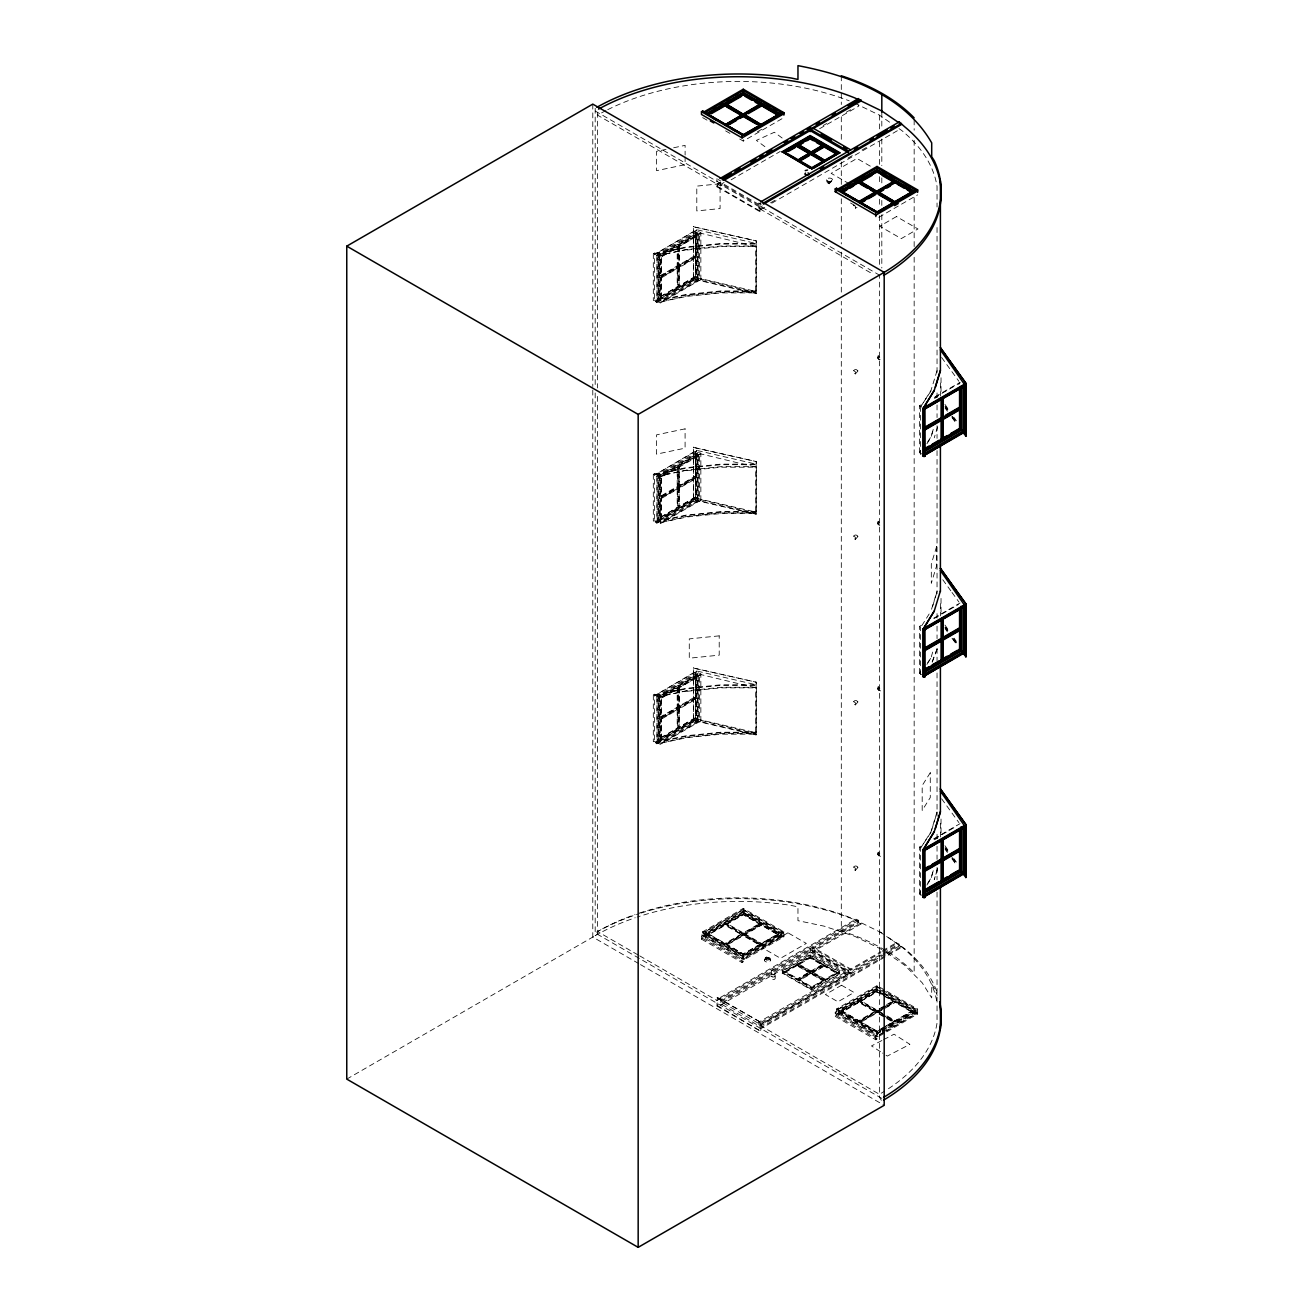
<?xml version="1.0" encoding="UTF-8"?>
<svg xmlns="http://www.w3.org/2000/svg" width="1313" height="1313" viewBox="0 0 1313 1313"><rect width="100%" height="100%" fill="white"/><g stroke="black" fill="none" stroke-linecap="round" stroke-linejoin="round"><path stroke-width="0.75" stroke-dasharray="5 3.75" d="M829.34 183.754L828.651 182.244L828.126 183.36L829.34 183.754L829.225 182.573M858.013 370.89L855.37 373.926L853.483 372.826L853.483 370.643C857.11 367.033 858.128 373.138 857.438 369.889M858.013 536.377L855.37 539.413L853.483 538.314L853.483 536.131C857.11 532.52 858.128 538.625 857.438 535.376M858.013 701.864L855.37 704.9L853.483 703.801L853.483 701.618C857.11 698.007 858.128 704.113 857.438 700.863M858.013 867.351L855.37 870.388L853.483 869.288L853.483 867.105C857.11 863.494 858.128 869.6 857.438 866.35M831.408 181.473A1.92 1.116 0 0 1 828.175 181.965A1.92 1.116 0 0 1 829.045 180.111A1.92 1.116 0 0 1 831.408 181.473C825.68 183.639 832.048 183.722 832.508 179.799A2.971 1.723 0 0 0 828.06 178.305A2.971 1.723 0 0 0 828.06 181.292A2.971 1.723 0 0 0 832.508 179.799M765.577 958.671L767.104 957.243M605.982 110.555A199.297 115.068 0 0 0 597.563 115.15L716.996 184.099L716.996 186.856L718.195 184.509L721.723 182.474M716.996 186.856L759.981 211.688L761.179 209.341L764.724 207.29M639.71 955.88L716.996 1000.506L717.587 997.404L718.195 998.717L856.043 919.116L858.636 920.38L858.636 921.48L716.996 1003.263L716.996 1006.021L718.195 1003.674L858.423 922.711L861.033 923.958L861.033 922.858L812.534 950.858L812.534 951.958L850.758 974.033L850.758 972.917L812.534 950.858M760.588 1030.492L761.179 1028.489L901.424 947.526L901.424 946.427L759.981 1028.079L759.981 1030.836L717.587 1005.676M937.039 370.643L930.999 390.404L920.807 406.57M927.749 441.874L930.999 436.737L933.74 427.759M926.912 443.761L930.999 437.295L933.74 428.317M937.613 426.84L934.265 437.787M931.541 609.248L937.039 591.293M932.64 606.212L937.039 591.851M926.912 664.411L930.999 657.944L933.198 650.198M932.181 661.752L937.613 647.49M932.23 662.228L938.171 646.209M937.039 811.943L930.999 831.703L920.807 847.87M931.541 830.456L937.039 812.501M927.749 883.173L930.999 878.036L933.74 869.058M926.912 885.06L930.999 878.594L933.74 869.616M937.613 868.139L934.265 879.644L937.613 868.681M855.37 208.439L855.37 206.256L853.483 205.156L854.435 208.34L857.044 207.47M855.37 373.926L855.37 371.743L853.483 370.643M878.2 355.774L878.2 358.564L880.629 359.959L881.121 358.859L878.2 355.774L877.576 358.925L880.629 359.959M855.37 539.413L855.37 537.23L853.483 536.131M878.2 521.261L878.2 524.051L879.415 525.331L881.121 524.347L878.2 521.261L877.576 524.412L880.629 525.446M855.37 704.9L855.37 702.718L853.483 701.618M878.2 686.732L878.2 689.538L880.629 690.933L881.121 689.817L878.2 686.732L877.576 689.899L880.629 690.933M855.37 870.388L855.37 868.205L853.483 867.105M878.2 852.219L878.2 855.026L880.629 856.421L881.121 855.305L878.2 852.219L877.576 855.387L880.629 856.421M701.47 935.004L742.075 958.441L783.877 934.314L743.273 910.861L701.47 935.004L701.47 939.14L703.85 936.103L743.273 913.339L783.877 936.793L783.877 931.82L743.273 908.383L702.668 931.82L702.668 934.314L743.273 957.751M701.47 939.14L742.075 962.577L744.455 959.54L783.877 936.793L781.481 936.793L743.273 914.734L705.048 936.793L705.048 931.82L743.273 909.761L781.481 931.82L783.877 931.82L743.273 955.273L702.668 931.82L705.048 931.82L743.273 953.895L781.481 931.82L781.481 936.793L743.273 958.851L743.273 953.895M884.092 992.168L877.035 988.098L835.232 1012.225L835.232 1016.36L837.612 1013.324L877.035 990.576L917.639 1014.013L917.639 1009.057L885.848 990.708M835.232 1016.36L875.837 1039.798L878.216 1036.778L885.077 1032.806M827.682 181.473L828.651 182.458L830.883 181.571L829.537 182.868M766.874 959.015L768.778 957.801L766.874 959.015C764.708 956.34 772.044 957.029 770.419 960.345M696.547 230.218L695.365 232.286L695.365 276.419L700.847 279.587L700.847 232.696L696.547 230.218L655.269 254.066L696.547 229.677L756.157 243.496L720.821 243.496L686.026 247.041L655.269 253.507M697.022 233.254L695.595 235.733L695.595 276.551L660.242 296.968L658.814 299.446L658.814 255.313L697.022 233.254L697.022 277.388L655.269 301.498L696.547 277.109M696.547 450.868L695.365 452.936L695.365 497.069L700.847 500.237L700.847 453.346L696.547 450.868L655.269 474.715L696.547 450.326L756.157 464.146L720.821 464.146L686.026 467.691L655.269 474.157M697.022 453.904L695.595 456.382L695.595 497.2L660.242 517.617L658.814 520.096L658.814 475.963L697.022 453.904L697.022 498.037L655.269 522.147L696.547 497.758M696.547 671.517L695.365 673.585L695.365 717.719L700.847 720.886L700.847 673.996L696.547 671.517L655.269 695.348L696.547 670.959L756.157 684.795L720.821 684.795L686.026 688.34L655.269 694.807M697.022 674.554L695.595 677.032L695.595 717.85L660.242 738.267L658.814 740.745L658.814 696.612L697.022 674.554L697.022 718.687L655.269 742.797L696.547 718.408M921.595 453.921L919.445 452.69L920.643 450.622M958.851 384.414L960.049 382.346L933.576 397.642M921.595 674.57L919.445 673.339L920.643 671.271M921.595 895.22L919.445 893.989L920.643 891.904M930.999 390.946L922.35 404.109M921.824 625.612L930.999 611.054M927.749 662.523L930.999 657.944M930.999 832.245L922.35 845.408M693.412 226.739L756.403 240.936L756.157 293.702L693.412 279.144L693.412 226.739L756.403 240.936M693.412 279.144L693.674 226.378M693.412 447.388L756.403 461.585L756.157 514.351L693.412 499.793L693.412 447.388L756.403 461.585M693.412 499.793L693.674 447.027M693.412 668.038L756.403 682.235L756.157 735.001L693.412 720.443L693.412 668.038L756.403 682.235M693.412 720.443L693.674 667.677M771.519 973.048C769.615 968.715 776.919 968.715 775.031 973.048M775.031 976.429C776.919 980.778 769.615 980.778 771.519 976.429M828.963 182.671L830.883 181.571M764.461 960.345L765.348 957.817L766.464 957.079L767.826 958.03M767.055 957.587L768.778 957.801L765.988 957.522L767.12 958.605L767.235 957.522L766.743 958.769A2.971 1.723 0 0 1 770.304 960.788A2.971 1.723 0 0 1 765.331 961.559A2.971 1.723 0 0 1 766.677 958.687L766.874 958.9M757.388 131.825L764.461 127.738M739.744 139.03L743.273 141.082L782.105 118.646M716.996 184.099L720.509 182.064M724.087 182.491L720.574 184.509L758.799 206.584L762.311 204.549M823.169 125.556L826.714 123.504M846.229 112.245L853.319 108.158M718.195 184.509L720.574 185.888L724.087 183.869M731.111 179.815L780.283 151.422M819.624 128.707L858.636 106.189L858.636 105.089M653.316 253.524L657.14 252.982L657.14 299.856L653.316 300.414L653.316 253.524L656.894 255.592L698.697 231.465L698.697 278.356L656.894 302.482L653.316 300.414M661.194 276.288L678.164 266.49L678.164 246.91L661.194 256.692L661.194 276.288L660.242 275.73L695.595 255.313L696.547 255.871L679.592 265.669L678.64 265.111L678.64 245.531L679.592 246.073L696.547 236.291L695.595 235.733M700.847 279.587L660.242 303.04L661.44 300.972L699.648 278.898L699.648 234.764L695.365 232.286L657.14 254.361L661.44 256.839L699.648 234.764L700.847 232.696L660.242 256.15L660.242 303.04L658.092 301.793L658.092 254.903M760.588 203.055L761.179 204.368L758.799 202.99L758.799 207.963L762.311 205.928M759.981 211.688L759.981 208.931L763.51 206.896M770.55 202.826L775.835 199.773M847.985 158.118L855.026 154.048M862.067 149.994L869.108 145.924M771.781 203.22L899.028 129.757M679.592 267.31L679.592 286.907L678.64 286.349L678.64 266.769L679.592 267.31L696.547 257.529L695.595 256.971L660.242 277.388L661.194 277.929L678.164 268.147L678.164 287.728L677.196 287.17L677.196 267.589L678.164 268.147M695.365 276.419L657.14 298.478L661.44 300.972L661.44 256.839M663.147 300.808L700.847 279.045L755.861 292.323L721.116 292.323L686.912 295.819L663.147 301.35M878.791 217.285L917.639 194.866M653.316 474.174L657.14 473.632L657.14 520.506L653.316 521.064L653.316 474.174L656.894 476.242L698.697 452.115L698.697 499.006L656.894 523.132L653.316 521.064M679.592 486.319L679.592 466.722L678.64 466.181L678.64 485.761L679.592 486.319L696.547 476.521L695.595 475.963L660.242 496.38L661.194 496.938L678.164 487.139L678.164 467.559L677.196 467.001L677.196 486.581L678.164 487.139M679.592 487.96L679.592 507.557L678.64 506.999L678.64 487.418L679.592 487.96L696.547 478.178L695.595 477.62L660.242 498.037L661.194 498.579L678.164 488.797L678.164 508.377L677.196 507.819L677.196 488.239L678.164 488.797M695.365 497.069L657.14 519.127L661.44 521.622L699.648 499.547L699.648 455.414L700.847 453.346L660.242 476.8L660.242 523.69L658.092 522.443L658.092 475.552M663.147 521.458L700.847 499.695L755.861 512.973L721.116 512.973L686.912 516.469L663.147 522M700.847 500.237L660.242 523.69L661.44 521.622L661.44 477.489L657.14 475.011L695.365 452.936L699.648 455.414L661.194 477.341L661.194 496.938M919.445 452.69L919.445 405.799L922.973 403.764M934.347 397.741L960.049 382.904M934.544 398.463L938.007 396.46M653.316 694.823L657.14 694.265L657.14 741.156L653.316 741.714L653.316 694.823L656.894 696.891L698.697 672.765L698.697 719.655L656.894 743.782L653.316 741.714M661.194 717.571L678.164 707.789L678.164 688.209L661.194 697.991L661.194 717.571L660.242 717.029L695.595 696.612L696.547 697.17L679.592 706.968L678.64 706.41L678.64 686.83L679.592 687.372L696.547 677.59L695.595 677.032M700.847 720.886L660.242 744.34L661.44 742.272L699.648 720.197L699.648 676.064L695.365 673.585L657.14 695.66L661.44 698.139L699.648 676.064L700.847 673.996L660.242 697.449L660.242 744.34L658.092 743.092L658.092 696.202M679.592 708.61L679.592 728.19L678.64 727.648L678.64 708.068L679.592 708.61L696.547 698.828L695.595 698.27L660.242 718.687L661.194 719.229L678.164 709.447L678.164 729.027L677.196 728.469L677.196 708.889L678.164 709.447M695.365 717.719L657.14 739.777L661.44 742.272L661.44 698.139M663.147 742.108L700.847 720.345L755.861 733.622L721.116 733.622L686.912 737.118L663.147 742.649M919.445 673.339L919.445 626.449L922.973 624.414M933.576 618.292L960.049 602.995M934.347 618.39L958.342 604.538M346.763 1079.105L597.563 934.314L597.563 395.246M705.048 934.856L743.273 912.798L781.481 934.856L743.273 956.931L705.048 934.856L707.92 934.856L743.273 914.455L778.625 934.856L781.481 934.856M707.92 934.856L707.92 933.756L724.874 943.555L741.829 933.756L741.829 934.856L724.874 925.074L724.874 923.958L741.829 933.756M743.273 932.936L743.273 934.035L726.302 924.237L726.302 923.137L743.273 932.936L760.227 923.137L760.227 924.237L724.874 944.654L724.874 943.555M778.625 934.856L778.625 933.756L761.655 943.555L761.655 944.654L744.701 934.856L744.701 933.756L761.655 923.958L761.655 925.074L726.302 945.475L726.302 944.375L743.273 934.577L760.227 944.375L760.227 945.475L743.273 935.693L743.273 934.577M919.445 893.989L919.445 847.098L922.973 845.047M933.576 838.941L960.049 823.645M934.347 839.04L956.619 826.172M934.544 839.762L938.007 837.76M760.227 944.375L743.273 954.174L726.302 944.375M716.996 1000.506L856.043 920.232L856.043 919.116M718.195 998.717L720.574 1000.096L858.636 920.38M861.033 923.958L720.574 1005.052L720.574 1000.096M782.203 970.849L810.154 954.715L839.762 971.817L811.828 988.508L782.203 970.849L811.828 987.95L839.762 971.817M782.203 973.064L810.154 956.931L839.762 974.033L810.154 956.373L782.203 973.064L811.828 990.166L839.762 974.033M785.076 972.506L810.154 958.03L836.906 973.475L839.762 973.475L811.828 989.608L782.203 972.506L785.076 972.506L785.076 971.407L782.203 971.407L810.154 955.273L839.762 972.375L836.906 972.375L811.828 986.851L785.076 971.407M885.389 954.026L758.799 1027.111L758.799 1022.154L880.892 951.662M882.664 950.628L896.861 942.439L901.424 947.526M716.996 997.749L760.588 1022.22L761.179 1023.533L881.368 954.141M850.758 970.159L850.758 969.06L812.534 947.001L812.534 948.101L850.758 970.159L880.892 952.762M882.664 951.744L896.861 943.555L896.861 942.439M883.124 953.123L899.028 943.949M759.981 1022.564L759.981 1025.322L881.926 954.928M883.189 954.19L899.241 944.933L886.554 936.202M887.112 953.025L899.241 946.033M884.092 989.69L877.035 985.603L836.43 1009.057L836.43 1011.535L877.035 1034.972M880.498 1032.149L877.035 1034.152L838.81 1012.093L877.035 990.018L880.498 992.021M838.81 1012.093L841.682 1012.093L877.035 991.676L912.387 1012.093L915.243 1012.093L882.238 1031.148M880.498 993.957L877.035 991.955L838.81 1014.013L838.81 1009.057L877.035 986.982L880.498 989.001M841.682 1012.093L841.682 1010.977L858.636 1020.775L875.59 1010.977L875.59 1012.093L858.636 1002.295L858.636 1001.195L875.59 1010.977M877.035 1010.157L877.035 1011.256L860.064 1001.474L860.064 1000.358L877.035 1010.157L893.989 1000.358L893.989 1001.474L858.636 1021.875L858.636 1020.775M881.86 1010.124L860.064 1022.712L860.064 1021.596L877.035 1011.814L893.989 1021.596L893.989 1022.712L877.035 1012.914L877.035 1011.814M885.241 1015.999L878.463 1012.093L878.463 1010.977L885.241 1007.071M886.948 1006.086L895.417 1001.195L895.417 1002.295L883.551 1009.155M885.241 1007.613L878.463 1011.535L885.241 1015.458M886.948 1006.644L895.417 1001.737L912.387 1011.535L895.417 1021.333L886.948 1016.426M882.238 990.002L915.243 1009.057L917.639 1009.057L877.035 1032.494L836.43 1009.057L838.81 1009.057L877.035 1031.115L883.977 1027.111M885.717 1026.11L915.243 1009.057L915.243 1014.013L885.717 1031.066M893.989 1021.596L877.035 1031.394L860.064 1021.596M886.948 1015.885L895.417 1020.775L912.387 1010.977L912.387 1012.093M880.498 1031.05L877.035 1033.052L838.81 1010.977L877.035 988.919L880.498 990.921M882.238 1030.032L915.243 1010.977L882.238 991.922M880.563 1031.558L877.035 1033.594L836.43 1010.157L877.035 986.72L884.092 990.79M882.238 1030.59L917.639 1010.157L885.848 991.807M835.232 1012.225L875.837 1035.662L880.563 1032.937M882.32 1031.92L917.639 1011.535L885.848 993.186M883.977 1032.067L877.035 1036.088L877.035 1031.115M884.535 1032.018L875.837 1037.04L835.232 1013.603L877.035 989.477L917.639 1012.914L886.291 1031.017M886.784 1031.821L917.639 1014.013L915.243 1014.013L882.238 994.959M881.909 1040.52L871.471 1045.936L880.974 1052.025M883.649 1039.617L894.071 1034.201L909.893 1044.344L887.293 1056.095L882.549 1053.042M666.052 149.37L656.533 151.372L656.533 170.674L685.107 164.667L685.107 156.953M673.667 147.762L685.107 145.366L685.107 155.016M654.514 254.213L686.026 247.599L720.821 244.054L756.157 244.054M686.912 249.47L658.896 255.362L658.896 302.253L686.912 296.361L721.116 292.881L755.861 292.881L755.861 245.991L721.116 245.991L686.912 249.47L663.147 254.476M756.157 290.944L720.821 290.944L686.026 294.473L654.514 301.104L654.514 252.835M655.269 301.498L686.026 295.031L720.821 291.486L756.157 291.486L696.547 277.667L696.547 229.677M654.514 474.863L686.026 468.249L720.821 464.704L756.157 464.704M686.912 470.12L658.896 476.012L658.896 522.902L686.912 517.01L721.116 513.531L755.861 513.531L755.861 466.64L721.116 466.64L686.912 470.12L663.147 475.109M756.157 511.594L720.821 511.594L686.026 515.123L654.514 521.753L654.514 473.484M655.269 522.147L686.026 515.681L720.821 512.136L756.157 512.136L696.547 498.316L696.547 450.326M654.514 695.513L686.026 688.898L720.821 685.353L756.157 685.353M686.912 690.769L658.896 696.661L658.896 743.552L686.912 737.66L721.116 734.18L755.861 734.18L755.861 687.29L721.116 687.29L686.912 690.769L663.147 695.759M756.157 732.244L720.821 732.244L686.026 735.772L654.514 742.403L654.514 694.134M655.269 742.797L686.026 736.33L720.821 732.785L756.157 732.785L696.547 718.966L696.547 670.959M828.208 182.228L830.883 181.686M828.126 183.36L829.931 182.556M686.912 250.028L721.116 246.549L755.861 246.549L700.847 233.254L660.718 256.429L660.718 276.009L677.689 266.211L677.689 246.631M686.912 470.678L721.116 467.198L755.861 467.198L700.847 453.904L660.718 477.079L660.718 496.659L677.689 486.86L677.689 467.28M686.912 691.327L721.116 687.848L755.861 687.848L700.847 674.554L660.718 697.728L660.718 717.308L677.689 707.51L677.689 687.93M693.674 278.783L756.403 293.341M693.674 499.432L756.403 513.99M693.674 720.082L756.403 734.64M828.798 182.786L826.977 181.982L826.566 179.799M854.582 103.12L879.415 115.15L890.575 122.831M881.811 932.936L852.81 918.657A199.297 115.068 0 0 0 636.953 913.897M881.811 949.48L854.747 936.366L824.154 926.174L797.959 920.659L797.959 906.873L790.951 905.396A202.678 117.021 0 0 0 637.15 917.098M870.306 166.16L856.962 158.446L831.162 173.349L847.837 182.967M702.668 117.628L707.953 120.698M725.613 130.89L730.914 133.942M850.545 203.006L855.846 206.075M718.195 179.553L720.574 180.931M758.799 204.368L720.574 182.31L720.574 185.888M595.183 111.014L881.811 276.501M758.799 207.963L761.179 209.341M759.981 208.931L872.39 273.826M717.587 186.512L760.588 211.344M678.164 246.91L677.196 246.352L677.196 265.932L678.164 266.49M919.445 405.799L921.595 407.03M660.242 296.968L661.194 297.526L661.194 277.929M695.595 456.382L696.547 456.94M919.445 626.449L920.643 627.138L920.397 675.259M660.242 517.617L661.194 518.175L661.194 498.579M678.164 688.209L677.196 687.651L677.196 707.231L678.164 707.789M919.445 847.098L920.643 847.788L920.397 895.909M660.242 738.267L661.194 738.809L661.194 719.229M810.154 949.759L848.362 971.817L758.799 1023.533L720.574 1001.474M882.238 993.038L915.243 1012.093M744.701 933.756L761.655 943.555M878.463 1010.977L885.241 1014.9M886.948 1016.984L895.417 1021.875L895.417 1020.775M766.021 957.538L767.383 958.326M703.85 936.103L744.455 959.54M837.612 1013.324L878.216 1036.778M702.668 938.45L743.273 961.887M836.43 1015.671L877.035 1039.108M717.587 997.404L760.588 1022.22M758.799 1022.154L761.179 1023.533M637.954 954.879L597.563 931.557A199.297 115.068 0 0 1 635.098 914.554M759.981 1025.322L879.415 1094.271A199.297 115.068 0 0 0 884.568 1091.185M881.811 1098.407L595.183 932.936A202.678 117.021 0 0 1 639.07 913.7M716.996 1006.021L759.981 1030.836M638.709 963.578L592.787 937.072L592.787 388.582M640.465 964.595L884.191 1105.316M899.028 128.641L901.752 130.512A199.297 115.068 0 0 1 937.039 186.479L937.039 206.994M901.424 946.427L904.509 948.56A202.678 117.021 0 0 1 937.187 992.612M879.415 931.557L901.752 946.919A199.297 115.068 0 0 1 937.039 1002.886M886.669 952.828L904.509 965.104L922.186 982.764L931.705 997.896L931.705 984.094L934.265 988.147A202.678 117.021 0 0 1 937.187 995.369M768.4 957.472L769.303 958.671M782.154 138.029L774.358 132.268L756.386 140.376L765.742 147.286M941.634 357.497L958.9 381.312M945.081 408.048L947.395 411.215M951.991 417.567L956.603 423.918M942.783 579.739L950.842 590.85M951.991 592.442L958.9 601.961M945.081 628.697L947.395 631.865M951.991 638.216L956.603 644.568M941.634 798.796L950.842 811.5M951.991 813.092L958.9 822.611M945.081 849.347L947.395 852.514M951.991 858.866L956.603 865.218M944.966 404.42L948.38 409.328M954.091 417.518L956.373 420.8M945.606 406.505L947.904 409.804M952.483 416.385L957.062 422.967M944.983 406.653L947.28 409.951M951.859 416.533L956.438 423.114M944.966 625.07L948.38 629.977M954.091 638.167L956.373 641.45M945.606 627.154L947.904 630.453M953.632 638.676L957.062 643.616M944.983 627.302L947.28 630.601M953.008 638.824L956.438 643.764M944.966 845.72L948.38 850.627M954.091 858.817L956.373 862.099M945.606 847.804L947.904 851.103M952.483 857.684L957.062 864.266M944.983 847.952L947.28 851.251M951.859 857.832L956.438 864.414M881.335 1100.343L879.415 1097.028L879.415 275.123M766.464 957.079L766.808 957.998M941.027 377.75L941.027 393.884M941.027 598.4L941.027 614.517M941.027 819.049L941.027 835.166M940.403 383.035L940.403 396.034M940.403 603.685L940.403 615.912M940.403 823.218L940.403 837.333M937.039 227.51L937.039 375.058M937.039 392.948L937.039 397.478M937.039 404.946L937.039 417.534M937.039 425.707L937.039 438.361M937.039 450.638L937.039 593.689M937.039 613.598L937.039 618.128M937.039 626.153L937.039 638.578M937.039 648.409L937.039 660.669M937.039 672.945L937.039 816.358M937.039 834.247L937.039 838.777M937.039 846.245L937.039 859.293M937.039 867.499L937.039 879.808M937.039 892.118L937.039 1022.942A199.297 115.068 0 0 1 886.259 1090.135M920.643 406.488L920.397 454.61M914.16 119.893L914.16 130.151M914.16 140.393L914.16 183.459M914.16 197.803L914.16 247.025M914.16 257.266L914.16 972.851C894.366 952.565 868.041 939.452 841.305 930.802L841.305 301.334M881.811 112.344L881.811 128.74M881.811 138.981L881.811 165.602M881.811 177.895L881.811 186.085M881.811 200.413L881.811 206.568M881.811 214.758L881.811 268M879.415 115.15L879.415 129.511M879.415 141.82L879.415 164.388M879.415 176.681L879.415 184.887M879.415 199.248L879.415 207.454M879.415 215.66L879.415 264.898M877.035 985.603L877.035 991.955M875.837 1035.662L875.837 1039.798M858.423 921.611L858.423 922.711M841.305 75.793L841.305 104.498M841.305 116.791L841.305 141.394M841.305 161.909L841.305 184.46M841.305 198.805L841.305 243.923M841.305 252.129L841.305 293.127M836.906 972.375L836.906 973.475M811.828 986.851L811.828 990.166M810.154 954.715L810.154 958.03M759.981 203.4L759.981 206.174M756.157 241.297L756.157 293.702M756.157 461.946L756.157 514.351M756.157 682.596L756.157 735.001M743.273 139.703L743.273 141.082M743.273 908.383L743.273 914.734M742.075 958.441L742.075 962.577M716.996 178.584L716.996 181.342M696.071 236.012L696.071 255.592L679.116 265.39L679.116 245.81M696.071 456.661L696.071 476.242L679.116 486.04L679.116 466.46M696.071 677.311L696.071 696.891L679.116 706.689L679.116 687.109M679.592 246.073L679.592 265.669M679.592 687.372L679.592 706.968M656.894 255.592L656.894 302.482M656.894 476.242L656.894 523.132M656.894 696.891L656.894 743.782M597.563 112.393L597.563 387.975M595.183 108.257L595.183 384.742M595.183 392.948L595.183 935.693A202.678 117.021 0 0 1 635.246 917.738M592.787 104.121L592.787 386.547M607.738 109.668A199.297 115.068 0 0 1 849.232 100.838M641.007 913.077A202.678 117.021 0 0 1 854.747 919.822M936.579 546.668L931.311 563.95L931.311 583.251L936.579 565.969L936.579 546.668M877.872 357.546L878.922 359.352L877.872 357.546M877.872 523.034L878.922 524.839L877.872 523.034M877.872 688.521L878.922 690.326L877.872 688.521M877.872 854.008L878.922 855.813L877.872 854.008M930.277 772.733L922.186 785.551L922.186 810.384L930.277 797.549L930.277 772.733M697.498 233.533L659.29 255.592L659.29 299.725L697.498 277.667L697.498 233.533M697.991 233.812L659.766 255.871L659.766 300.004L697.991 277.929L697.991 233.812M677.689 267.868L660.718 277.667L660.718 297.247L677.689 287.449L677.689 267.868M696.071 257.25L679.116 267.048L679.116 286.628L696.071 276.83L696.071 257.25M896.467 216.563L879.759 226.213L901.243 238.621L917.968 228.971L896.467 216.563M697.498 454.183L659.29 476.242L659.29 520.375L697.498 498.316L697.498 454.183M697.991 454.462L659.766 476.521L659.766 520.654L697.991 498.579L697.991 454.462M677.689 488.518L660.718 498.316L660.718 517.896L677.689 508.098L677.689 488.518M696.071 477.899L679.116 487.697L679.116 507.278L696.071 497.479L696.071 477.899M697.498 674.833L659.29 696.891L659.29 741.024L697.498 718.966L697.498 674.833M697.991 675.112L659.766 697.17L659.766 741.303L697.991 719.229L697.991 675.112M677.689 709.168L660.718 718.966L660.718 738.546L677.689 728.748L677.689 709.168M696.071 698.549L679.116 708.347L679.116 727.927L696.071 718.129L696.071 698.549M743.273 909.482L702.668 932.936L743.273 956.373L783.877 932.936L743.273 909.482M743.273 911.698L705.048 933.756L743.273 955.815L781.481 933.756L743.273 911.698M743.273 912.24L701.47 936.382L742.075 959.819L783.877 935.693L743.273 912.24M724.874 924.516L707.92 934.314L724.874 944.096L741.829 934.314L724.874 924.516M743.273 913.897L726.302 923.695L743.273 933.477L760.227 923.695L743.273 913.897M743.273 935.135L726.302 944.933L743.273 954.715L760.227 944.933L743.273 935.135M761.655 924.516L744.701 934.314L761.655 944.096L778.625 934.314L761.655 924.516M787.981 932.821L762.18 947.707L780.529 958.309L806.33 943.407L787.981 932.821M810.154 951.958L720.574 1003.674L758.799 1025.732L848.362 974.033L810.154 951.958M796.893 965.137L785.076 971.948L797.73 979.268L809.547 972.441L796.893 965.137M810.154 957.472L798.32 964.3L810.991 971.604L822.808 964.792L810.154 957.472M822.808 964.234L797.73 978.71L797.73 979.81L822.808 965.334L822.808 964.234M824.236 965.055L799.157 979.547L799.157 980.647L824.236 966.171L824.236 965.055M810.991 973.261L799.157 980.089L811.828 987.409L823.645 980.581L810.991 973.261M824.236 965.613L812.419 972.441L825.073 979.744L836.906 972.917L824.236 965.613M841.518 985.242L825.401 994.548L837.94 1001.786L854.057 992.48L841.518 985.242M858.636 1001.737L841.682 1011.535L858.636 1021.333L875.59 1011.535L858.636 1001.737M877.035 991.118L860.064 1000.916L877.035 1010.715L893.989 1000.916L877.035 991.118M877.035 1012.356L860.064 1022.154L877.035 1031.952L893.989 1022.154L877.035 1012.356M685.091 428.842L656.533 434.849L656.533 454.15L685.091 448.16L685.091 428.842M720.082 183.754L696.793 186.118L696.793 210.933L720.082 208.57L720.082 183.754M719.212 635.853L689.276 638.889L689.276 658.207L719.212 655.154L719.212 635.853M848.362 970.438L810.154 948.38L810.154 953.336L848.362 975.411L848.362 970.438M810.991 971.062L798.32 963.758L798.32 964.858L810.991 972.162L810.991 971.062M825.073 979.203L812.419 971.883L812.419 972.999L825.073 980.302L825.073 979.203M809.547 971.883L796.893 964.579L796.893 965.679L809.547 972.999L809.547 971.883M823.645 980.023L810.991 972.72L810.991 973.819L823.645 981.123L823.645 980.023M772.257 976.856A2.019 1.165 0 0 0 775.294 975.838A2.019 1.165 0 0 0 772.257 974.837A2.019 1.165 0 0 0 772.257 976.856M771.831 974.459A2.019 1.165 0 0 0 775.228 973.934A2.019 1.165 0 0 0 772.75 972.506A2.019 1.165 0 0 0 771.831 974.459M766.48 959.934A1.92 1.116 0 0 0 769.369 958.966A1.92 1.116 0 0 0 766.48 957.998A1.92 1.116 0 0 0 766.48 959.934"/><path stroke-width="1.5" d="M924.943 453.1L963.151 431.025L963.151 386.908L964.349 384.84L923.055 408.671L934.265 390.355L940.403 370.266M935.381 387.253L940.403 370.824L940.403 180.8M924.943 673.75L963.151 651.675L963.151 607.558L964.349 605.49L923.055 629.321L934.265 611.005L940.403 590.916M924.943 894.399L963.151 872.324L963.151 828.208L964.349 826.14L923.055 849.971L934.265 831.654L940.403 811.565M935.381 828.552L940.403 812.123L940.403 666.971M805.246 170.608L807.511 170.066M346.763 246.155L592.787 104.121L884.191 272.365L884.191 1105.316L638.167 1247.35L346.763 1079.105L346.763 246.155L638.167 414.399L884.191 272.365M780.349 111.736L783.877 113.771L742.075 137.898L701.47 114.461L701.47 111.703L702.668 111.014L744.455 135.42L783.877 112.672L783.877 115.15M702.668 111.014L703.85 111.982L743.273 89.218L783.877 112.672L781.481 112.672L743.273 134.73M711.925 108.421L715.404 106.419M718.884 104.4L722.363 102.398M725.843 100.379L729.339 98.377M734.558 95.357L738.037 93.338M705.048 112.672L743.273 90.597L781.481 112.672M706.788 113.591L743.273 92.534L779.741 113.591M708.528 113.148L743.273 93.092L778.018 113.148M708.528 113.689L718.95 107.682M729.371 101.659L732.851 99.657M736.314 97.654L741.533 94.634M726.565 123.964L741.829 115.15L724.874 105.352L707.92 114.592L743.273 94.191L778.625 114.592L770.14 120.041M726.302 104.531L743.273 114.329L726.302 103.973L743.273 94.733L760.227 103.973L724.874 124.948M711.301 113.739L724.874 105.91L724.874 104.81L741.829 114.592L741.829 115.708M728.009 104.104L741.566 96.276M744.963 113.345L760.227 104.531M726.302 125.211L761.655 104.81L761.655 105.91L748.098 113.739M726.302 125.769L743.273 115.971L760.227 125.769L751.742 130.66M761.655 124.948L744.701 114.592L761.655 105.352L778.625 115.15M729.7 124.358L736.478 120.451M739.876 118.482L743.273 116.529L756.83 124.358M701.47 111.703L742.075 135.141L743.273 134.451M778.625 114.592L743.273 135.009L707.92 114.592M744.963 134.583L748.361 132.629M763.362 123.964L766.743 122.011M719.967 178.519L858.423 98.59L861.033 100.953L812.534 128.937L812.534 127.837L850.758 149.895M722.298 178.289L731.144 173.185M734.673 171.133L739.974 168.08M750.576 161.942L755.894 158.889M759.423 156.854L762.951 154.803M766.497 152.768L771.798 149.698M784.173 142.559L787.718 140.507M791.247 138.472L794.775 136.437M800.093 133.368L803.622 131.333M807.15 129.281L810.695 127.246M815.997 124.177L819.525 122.142M831.9 115.002L835.445 112.951M847.821 105.811L858.423 99.69L854.747 97.901A202.678 117.021 0 0 0 598.531 109.11M722.331 179.914L861.033 99.837M724.087 180.275L810.154 130.594L848.362 152.653M810.072 168.343L782.203 151.701L810.154 135.567L839.762 152.653L813.568 168.343M787.439 150.322L790.935 148.303M796.17 145.283L799.666 143.265M803.162 141.246L810.154 137.208L817.113 141.23M814.109 152.85L824.236 147.007L836.906 154.31L836.906 153.211L811.828 167.687L785.076 152.242L782.203 152.242L810.154 136.109L839.762 153.211L836.906 153.211L810.154 137.767L785.076 152.242L796.893 145.973L809.547 153.276L796.893 145.415L796.893 146.531L807.971 152.915M798.32 145.136L810.154 138.325L822.808 145.628L810.991 152.456L798.32 144.594L810.991 151.898L810.991 152.997M788.44 151.405L795.202 147.499M800.011 144.725L803.392 142.772M806.773 140.819L810.154 138.866L813.305 140.704M799.42 159.136L809.547 153.276M800.848 160.514L809.3 155.64M825.073 160.596L836.906 153.769L824.236 146.449L812.419 153.276L825.073 160.596L812.419 152.735L812.419 153.834M839.762 152.653L811.828 168.786L782.203 151.701M760.555 201.972L899.241 121.912L904.509 126.639A202.678 117.021 0 0 1 883.567 275.467M854.221 149.009L857.684 147.007M869.797 139.999L873.26 138.013M876.723 136.01L887.112 130.003M890.591 128.001L894.055 126.015M820.264 168.885L823.776 166.849M762.951 203.351L901.424 123.406M763.526 204.122L901.424 124.505M917.639 190.992L875.837 215.135L835.232 191.682L835.232 188.924L836.43 188.235L878.216 212.64L917.639 189.893L917.639 192.371M836.43 188.235L837.612 189.203L877.035 166.456L917.639 189.893L915.243 189.893L877.035 167.834L838.81 189.893M835.232 191.682L842.191 187.661M847.427 184.641L850.906 182.638M854.386 180.62L864.84 174.596M840.55 190.828L877.035 169.754L915.243 191.829M840.55 191.37L877.035 170.313L913.503 191.37M842.29 190.927L854.451 183.902M857.914 181.9L861.394 179.881M864.873 177.879L868.336 175.876M848.461 196.293L841.682 191.829L877.035 171.412L912.387 191.829L898.814 200.216M841.682 192.371L858.636 182.589L875.59 192.371L858.636 182.031L858.636 183.131M877.035 191.55L860.064 181.21L877.035 171.97L893.989 181.21L858.636 201.611L841.682 191.829M843.373 191.944L846.77 189.991M850.151 188.038L853.548 186.069M860.064 182.31L871.947 175.45M860.327 201.184L875.59 192.371M878.725 190.566L893.989 181.752M866.859 206.912L860.064 202.448L895.417 182.031L895.417 183.131M860.064 202.99L877.035 193.208L893.989 202.99L877.035 192.65L877.035 193.75M895.417 202.169L878.463 191.829L895.417 182.589L912.387 192.371M861.771 202.563L865.152 200.61M868.55 198.657L875.328 194.734M880.153 191.944L883.551 189.991M886.948 188.038L890.329 186.069M835.232 188.924L875.837 212.378L877.035 211.688M877.035 211.951L915.243 189.893M912.387 191.829L877.035 212.23L860.064 202.448M878.725 211.803L893.989 202.99M894.678 205.632L898.207 203.581M923.055 408.113L964.349 384.282L940.403 349.865M924.221 408.556L939.484 399.743M946 395.984L942.619 397.937L942.619 417.518L959.573 407.719L959.573 388.139L956.176 390.109M949.397 394.015L952.795 392.062M924.697 408.835L960.049 388.418L960.049 429.236L924.697 449.653M963.151 386.908L924.943 408.967L924.943 407.588L925.173 455.988L923.991 456.678L923.991 409.787L925.173 409.098M925.435 426.889L940.699 418.076L941.667 418.617L941.667 399.037L940.699 398.479M945.524 415.285L959.097 407.457L960.049 407.998L924.697 428.415M924.221 428.136L941.175 418.338L941.175 400.728M924.221 429.794L941.175 419.996L941.175 439.576L924.221 449.374M924.697 430.073L960.049 409.656L959.097 409.098M925.435 448.11L928.833 446.157M932.23 444.204L939.008 440.282M943.834 437.508L947.231 435.539M950.612 433.585L959.097 428.695L964.349 431.714L923.055 456.103L964.349 432.272L964.349 384.282M944.9 438.542L948.363 436.54M951.843 434.537L955.322 432.519M924.533 450.851L961.001 429.794L961.001 387.663M925.009 451.13L961.477 430.073L961.477 385.94M923.055 628.763L964.349 604.932L940.403 570.515M924.221 629.206L939.484 620.393M924.697 629.485L960.049 609.068L960.049 649.886L924.697 670.303M963.151 607.558L924.943 629.616L924.943 628.238L925.173 676.638L923.991 677.327L923.991 630.437L925.173 629.748M925.435 647.522L940.699 638.725L941.667 639.267L941.667 619.687L940.699 619.129M943.834 636.903L959.097 628.106L960.049 628.648L924.697 649.065M924.221 648.786L941.175 638.988L941.175 621.377M924.221 650.444L939.484 641.63M924.697 650.723L960.049 630.306L959.097 629.748M925.435 668.76L928.833 666.807M932.23 664.854L939.008 660.931M943.834 658.141L947.231 656.188M950.612 654.235L957.407 650.312M924.221 670.024L941.175 660.226L941.175 640.646M925.78 670.221L932.739 666.216M944.9 659.192L948.363 657.189M951.843 655.187L955.322 653.168M924.533 671.501L961.001 650.444L961.001 606.311M925.009 671.78L961.477 650.723L961.477 606.59M923.055 849.413L964.349 825.582L940.403 791.165M924.221 849.856L932.706 844.948M936.087 842.995L939.484 841.042M957.883 830.423L942.619 839.237L942.619 858.817L959.573 849.019L959.573 831.392M924.697 850.135L960.049 829.718L960.049 870.535L924.697 890.953M963.151 828.208L924.943 850.266L924.943 848.887L925.173 897.288L923.991 897.977L923.991 851.087L925.173 850.397M925.435 868.172L928.833 866.219M932.23 864.266L940.699 859.375L941.667 859.917L941.667 840.336L940.699 839.778M943.834 857.553L959.097 848.756L960.049 849.298L924.697 869.715M924.221 869.436L941.175 859.638L941.175 840.057M924.221 871.093L939.484 862.28M924.697 871.372L960.049 850.955L959.097 850.397M925.435 889.41L939.008 881.581M943.834 878.791L947.231 876.838M950.612 874.885L957.407 870.962M924.221 890.674L941.175 880.875L941.175 861.295M929.259 888.868L932.739 886.866M936.202 884.847L939.681 882.845M944.9 879.841L948.363 877.839M951.843 875.82L955.322 873.818M924.533 892.151L961.001 871.093L961.001 826.96M925.009 892.43L961.477 871.372L961.477 827.239M966.237 383.741L940.403 347.666L966.237 383.741L966.237 436.146L963.315 432.995M966.237 604.39L940.403 568.316L966.237 604.39L966.237 656.795L963.315 653.644M966.237 825.04L940.403 788.965L966.237 825.04L966.237 877.445L963.315 874.294M841.305 75.793C868.041 84.426 894.366 97.556 914.16 117.842M883.567 272.71A202.678 117.021 0 0 0 934.265 160.711L931.705 156.674L931.705 142.871C904.608 95.751 848.805 75.202 797.959 65.65L797.959 79.437L790.951 77.976A202.678 117.021 0 0 0 596.841 107.305M861.033 100.953L881.811 111.014L899.241 123.012L899.241 121.912M821.216 133.959L831.638 139.966M843.799 146.99L847.279 148.993M757.388 98.475L760.916 100.527M764.461 102.562L769.746 105.614M773.275 107.65L776.804 109.701M882.32 170.608L885.848 172.643M889.393 174.695L894.678 177.747M905.281 183.869L910.565 186.922M848.362 151.274L810.154 129.216L810.154 131.694M745.013 94.634L750.215 97.654M760.637 103.661L771.059 109.685M774.539 111.687L778.018 113.689M885.717 175.876L889.196 177.879M892.659 179.881L896.139 181.9M899.618 183.902L903.081 185.904M906.561 187.907L911.764 190.927M744.963 96.276L751.742 100.182M755.139 102.151L758.537 104.104M763.362 106.895L776.919 114.723M882.123 175.45L893.989 182.31M897.124 184.115L903.902 188.038M907.299 189.991L910.68 191.944M820.609 143.248L824.088 145.267M829.307 148.287L832.803 150.289M816.473 142.526L822.808 146.17L822.808 145.07L797.73 160.104M744.701 115.15L759.964 123.964M860.064 181.752L875.328 190.566M878.463 192.371L893.726 201.184M760.227 125.211L743.273 115.429L743.273 116.529M822.053 161.056L810.991 154.655L810.991 153.555L823.645 160.859L823.645 161.975M726.565 106.895L740.138 114.723M860.327 184.115L867.122 188.038M870.503 189.991L873.9 191.944M878.725 194.734L892.298 202.563M785.076 152.8L796.138 159.185M703.85 111.982L744.455 135.42M837.612 189.203L878.216 212.64M713.008 118.088L716.389 120.041M731.39 128.707L734.788 130.66M851.858 198.247L855.239 200.216M870.24 208.865L873.637 210.835M710.3 120.944L713.829 122.979M959.097 387.86L960.049 388.418M942.143 397.658L943.095 398.216L943.095 417.797L942.143 417.239M942.143 418.896L943.095 419.454L943.095 439.034L942.143 438.476M940.699 419.717L941.667 420.275L941.667 439.855L940.699 439.313M959.097 608.51L960.049 609.068M942.143 618.308L943.095 618.866L943.095 638.446L942.143 637.888M942.143 639.546L943.095 640.104L943.095 659.684L942.143 659.126M959.097 649.344L964.349 652.364L923.055 676.753L964.349 652.922L964.349 604.932M940.699 640.367L941.667 640.925L941.667 660.505L940.699 659.963M959.097 829.159L960.049 829.718M942.143 838.958L943.095 839.516L943.095 859.096L942.143 858.538M942.143 860.196L943.095 860.754L943.095 880.334L942.143 879.776M959.097 869.994L964.349 873.014L923.055 897.403L964.349 873.572L964.349 825.582M940.699 861.016L941.667 861.574L941.667 881.154L940.699 880.596M924.943 454.479L925.173 455.988M924.943 675.128L925.173 676.638M924.943 895.778L925.173 897.288M965.613 383.888L965.613 436.293M965.613 604.538L965.613 656.943M965.613 825.188L965.613 877.593M960.525 387.384L960.525 429.515M960.525 608.034L960.525 650.165M960.525 828.684L960.525 870.814M940.403 446.322L940.403 591.474M940.403 887.621L940.403 1028.621M934.265 390.355L922.793 409.098L922.793 455.988M934.265 611.005L922.793 629.748L922.793 676.638M934.265 831.654L922.793 850.397L922.793 897.288M881.811 94.47L881.811 112.344M877.035 166.456L877.035 172.512M875.837 212.378L875.837 216.514M824.236 147.007L824.236 145.907L799.157 160.383L799.157 161.483M811.828 167.687L811.828 169.344M810.154 135.567L810.154 138.866M743.273 89.218L743.273 95.291M742.075 135.141L742.075 137.898M638.167 414.399L638.167 1247.35M939.731 1004.543A202.678 117.021 0 0 1 883.567 1100.146M939.731 1001.786A202.678 117.021 0 0 1 883.567 1097.373M808.004 172.939A2.019 1.165 0 0 1 808.66 174.629A2.019 1.165 0 0 1 805.69 174.842A2.019 1.165 0 0 1 805.558 173.119M810.991 154.113L799.157 160.941L811.828 168.245L823.645 161.417L810.991 154.113M959.573 409.377L942.619 419.175L942.619 438.755L959.573 428.957L959.573 409.377M959.573 608.789L942.619 618.587L942.619 638.167L959.573 628.369L959.573 608.789M959.573 630.027L942.619 639.825L942.619 659.405L959.573 649.607L959.573 630.027M959.573 850.676L942.619 860.475L942.619 880.055L959.573 870.256L959.573 850.676"/></g></svg>
